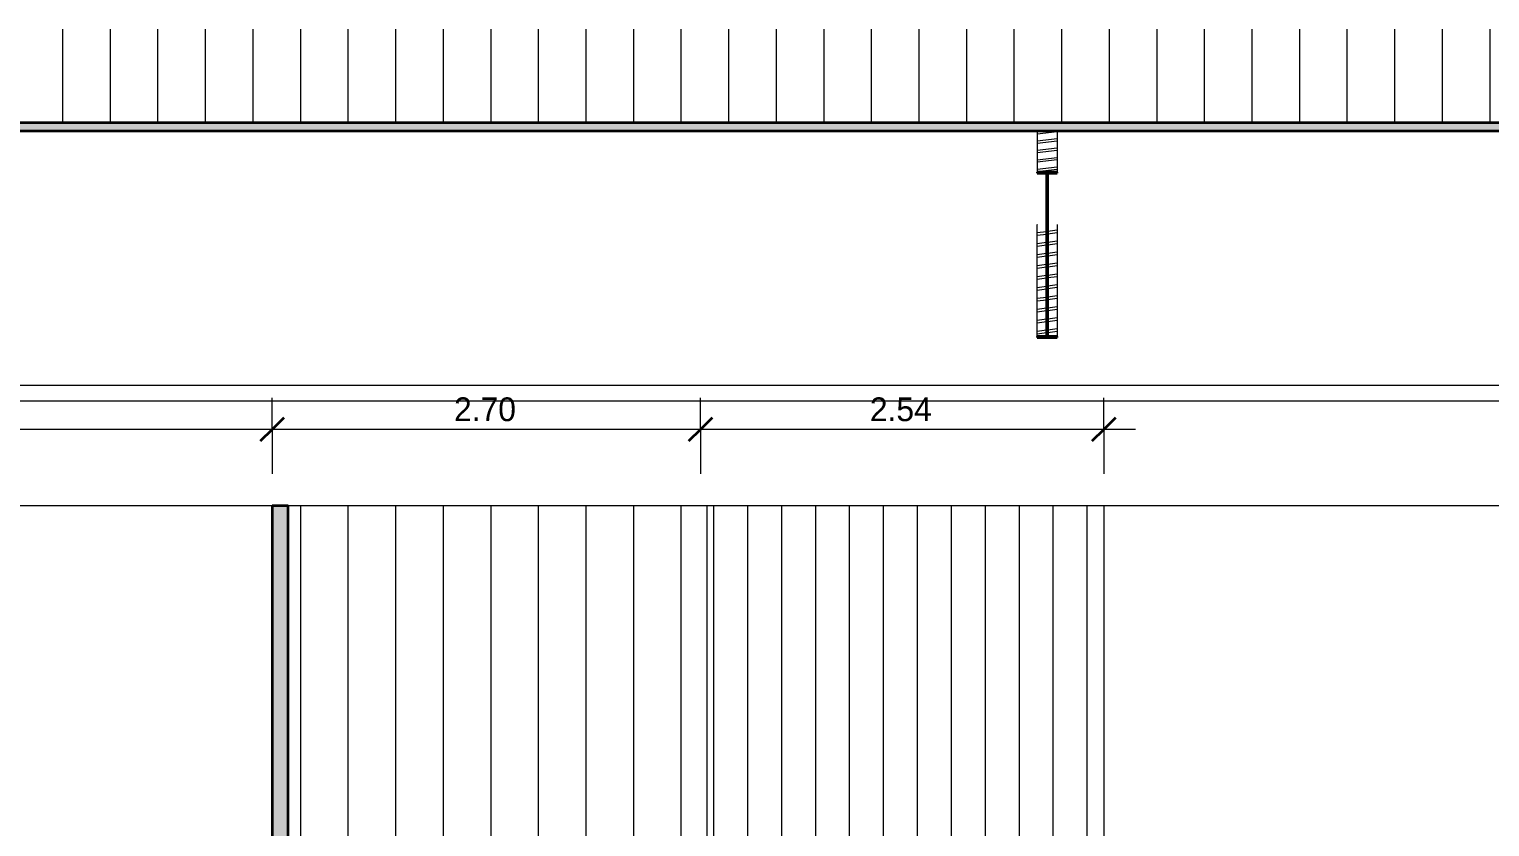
# Model space of a CAD drawing. Header units: centimetres. Extents: x -13467 to 3766, y -437 to 1921.
# Drawn here: x -10412 to -9491, y 599 to 1102 of the extents above; entities that cross this region are included whole.
import ezdxf

# ---------------------------------------------------------------- set-up
doc = ezdxf.new("R2010")
doc.units = ezdxf.units.CM
for name, color, linetype, lineweight in [('A-ANNO-DIMS', 7, 'Continuous', 9), ('A-ANNO-DIMS-100', 7, 'Continuous', 9), ('A-CLNG', 7, 'Continuous', 9), ('A-ROOF', 7, 'Continuous', 9), ('A-ROOF-PATT', 7, 'Continuous', 35), ('A-WALL-PATT', 7, 'Continuous', 35), ('E-CABL-TRAY', 7, 'Continuous', 9), ('I-WALL', 7, 'Continuous', 9), ('S-BEAM', 7, 'Continuous', 9)]:
    doc.layers.add(name, color=color, linetype=linetype, lineweight=lineweight)
doc.styles.add('Century Gothic_1', font='GOTHIC.TTF', dxfattribs={"height": 15})
doc.dimstyles.new('FCA_N_Cotas_E100', dxfattribs={"dimscale": 30.48, "dimtxt": 15.662524, "dimasz": 0.492126, "dimexe": 0.656168, "dimexo": 0.656168, "dimgap": 0.032808, "dimtad": 1, "dimlfac": 0.01, "dimrnd": 0.01, "dimzin": 0, "dimdsep": 46, "dimtxsty": 'Century Gothic_1', "dimblk1": 'OBLIQUE', "dimblk2": 'OBLIQUE', "dimsah": 1, "dimcen": 0.09, "dimdle": 0.656168, "dimazin": 2, "dimtfac": 1, "dimtdec": 4, "dimtix": 1, "dimtmove": 0, "dimatfit": 3, "dimfxl": 1, "dimtvp": 1, "dimtolj": 1, "dimtzin": 0, "dimarcsym": 2})
pattern_1 = [(7.821, (-5050.647, 904.544), (23.282464, 10.105246), []), (7.821, (-5050.647, 909.777), (23.282464, 10.105246), [])]

# ---------------------------------------------------------------- blocks, each defined once
blk = doc.blocks.new('PQ_RVR_EST-01_ZZ_ZZ_MO_T_A_rvt-1-Sección 1-1')
at = {"layer": 'S-BEAM', "true_color": 0xc0c0c0}
h = blk.add_hatch(dxfattribs=at)
h.set_pattern_fill('FP_17', color=9, style=0, pattern_type=2)
h.set_pattern_definition([(6.723, (-5050.647, 1007.839), (23.766484, 8.729354), []), (6.723, (-5050.647, 1012.33), (23.766484, 8.729354), [])])
h.paths.add_polyline_path([(-9776.13, 1012.01), (-9763.63, 1012.01), (-9763.63, 1038.09), (-9776.13, 1038.09)])
h = blk.add_hatch(dxfattribs=at)
h.set_pattern_fill('FP_6', color=9, style=0, pattern_type=2)
h.set_pattern_definition([(45, (-5050.647, 712), (-25.14472, 25.14472), []), (45, (-5050.647, 750.1), (-25.14472, 25.14472), [])])
h.paths.add_polyline_path([(-9763.63, 907.66), (-9763.63, 908.25), (-9769.53, 908.25), (-9769.53, 1011.42), (-9763.63, 1011.42), (-9763.63, 1012.01), (-9776.13, 1012.01), (-9776.13, 1011.42), (-9770.24, 1011.42), (-9770.24, 908.25), (-9776.13, 908.25), (-9776.13, 907.66)])
h = blk.add_hatch(dxfattribs=at)
h.set_pattern_fill('FP_18', color=9, style=0, pattern_type=2)
h.set_pattern_definition(pattern_1)
h.paths.add_polyline_path([(-9770.24, 908.25), (-9770.24, 979.09), (-9776.13, 979.09), (-9776.13, 908.25)])
h = blk.add_hatch(dxfattribs=at)
h.set_pattern_fill('FP_18', color=9, style=0, pattern_type=2)
h.set_pattern_definition(pattern_1)
h.paths.add_polyline_path([(-9763.63, 908.25), (-9763.63, 979.09), (-9769.53, 979.09), (-9769.53, 908.25)])
at = {"layer": 'S-BEAM'}
for p, q in [((-9776.13, 1038.09), (-9776.13, 1012.01)), ((-9763.63, 1038.09), (-9763.63, 1012.01)), ((-9776.13, 908.25), (-9776.13, 979.09)), ((-9763.63, 979.09), (-9763.63, 908.25))]:
    blk.add_line(p, q, dxfattribs=at)
at = {"layer": 'S-BEAM', "lineweight": 35}
for p, q in [((-9763.63, 1012.01), (-9776.13, 1012.01)), ((-9776.13, 1012.01), (-9776.13, 1011.42)), ((-9776.13, 1011.42), (-9770.24, 1011.42)), ((-9770.24, 1011.42), (-9770.24, 908.25)), ((-9769.53, 908.25), (-9769.53, 1011.42)), ((-9769.53, 1011.42), (-9763.63, 1011.42)), ((-9763.63, 1011.42), (-9763.63, 1012.01)), ((-9770.24, 908.25), (-9776.13, 908.25)), ((-9776.13, 908.25), (-9776.13, 907.66)), ((-9776.13, 907.66), (-9763.63, 907.66)), ((-9763.63, 908.25), (-9769.53, 908.25)), ((-9763.63, 907.66), (-9763.63, 908.25))]:
    blk.add_line(p, q, dxfattribs=at)
blk = doc.blocks.new('PQ_RVR_MEP-01_ZZ_ZZ_MO_T_A_rvt-1-Sección 1-1')
at = {"layer": 'E-CABL-TRAY'}
for p, q in [((-6260.94, 877.4), (-11166.49, 877.4)), ((-6260.94, 867.4), (-11166.49, 867.4))]:
    blk.add_line(p, q, dxfattribs=at)
blk = doc.blocks.new('DIMBLOCK19-Sección 1-1')
at = {"layer": 'A-ANNO-DIMS-100'}
for p, q in [((-9988.52, 849.65), (-9988.52, 869.65)), ((-9734.13, 849.65), (-9734.13, 869.65)), ((-9714.13, 849.65), (-9988.52, 849.65)), ((-9988.52, 849.65), (-9988.52, 821.54)), ((-9734.13, 849.65), (-9734.13, 821.54))]:
    blk.add_line(p, q, dxfattribs=at)
at = {"layer": 'A-ANNO-DIMS-100', "lineweight": 35}
for p, q in [((-9988.52, 849.65), (-9981.02, 857.15)), ((-9734.13, 849.65), (-9726.63, 857.15)), ((-9988.52, 849.65), (-9996.02, 842.15)), ((-9734.13, 849.65), (-9741.63, 842.15))]:
    blk.add_line(p, q, dxfattribs=at)
at = {"layer": 'A-ANNO-DIMS-100', "color": 0, "insert": (-9881.71, 869.88), "char_height": 15, "width": 48.9267, "attachment_point": 1, "line_spacing_factor": 0.984502, "style": 'Century Gothic_1'}
blk.add_mtext('2.54', dxfattribs=at)
blk = doc.blocks.new('_Oblique')
at = {"color": 0, "linetype": 'ByBlock', "lineweight": -2}
blk.add_line((-0.5, -0.5), (0.5, 0.5), dxfattribs=at)
blk = doc.blocks.new('DIMBLOCK20-Sección 1-1')
at = {"layer": 'A-ANNO-DIMS-100'}
for p, q in [((-10258.59, 849.65), (-10258.59, 869.65)), ((-9988.52, 849.65), (-9988.52, 869.65)), ((-9988.52, 849.65), (-10258.59, 849.65)), ((-10258.59, 849.65), (-10258.59, 821.54)), ((-9988.52, 849.65), (-9988.52, 821.54))]:
    blk.add_line(p, q, dxfattribs=at)
at = {"layer": 'A-ANNO-DIMS-100', "lineweight": 35}
for p, q in [((-10258.59, 849.65), (-10251.09, 857.15)), ((-9988.52, 849.65), (-9981.02, 857.15)), ((-10258.59, 849.65), (-10266.09, 842.15)), ((-9988.52, 849.65), (-9996.02, 842.15))]:
    blk.add_line(p, q, dxfattribs=at)
at = {"layer": 'A-ANNO-DIMS-100', "color": 0, "insert": (-10143.94, 869.88), "char_height": 15, "width": 48.9267, "attachment_point": 1, "line_spacing_factor": 0.984502, "style": 'Century Gothic_1'}
blk.add_mtext('2.70', dxfattribs=at)
blk = doc.blocks.new('DIMBLOCK21-Sección 1-1')
at = {"layer": 'A-ANNO-DIMS-100'}
for p, q in [((-11171.49, 849.65), (-11171.49, 869.65)), ((-10258.59, 849.65), (-10258.59, 869.65)), ((-10258.59, 849.65), (-11191.49, 849.65)), ((-11171.49, 849.65), (-11171.49, 834.41)), ((-10258.59, 849.65), (-10258.59, 821.54))]:
    blk.add_line(p, q, dxfattribs=at)
at = {"layer": 'A-ANNO-DIMS-100', "lineweight": 35}
for p, q in [((-11171.49, 849.65), (-11163.99, 857.15)), ((-10258.59, 849.65), (-10251.09, 857.15)), ((-11171.49, 849.65), (-11178.99, 842.15)), ((-10258.59, 849.65), (-10266.09, 842.15))]:
    blk.add_line(p, q, dxfattribs=at)
at = {"layer": 'A-ANNO-DIMS-100', "color": 0, "insert": (-10735.43, 869.88), "char_height": 15, "width": 48.9267, "attachment_point": 1, "line_spacing_factor": 0.984502, "style": 'Century Gothic_1'}
blk.add_mtext('9.13', dxfattribs=at)

msp = doc.modelspace()

# ---------------------------------------------------------------- hatches: boundary and pattern name
at = {"layer": 'A-ROOF-PATT', "lineweight": 9, "true_color": 0xc0c0c0}
h = msp.add_hatch(dxfattribs=at)
h.set_pattern_fill('FP_1', color=9, style=0, pattern_type=2)
h.set_pattern_definition([(90, (-5050.647, 1038.75), (-30, 2e-15), [])])
h.paths.add_polyline_path([(-8817.79, 1043.125), (-6260.942, 1043.125), (-6260.942, 1102.241), (-12499.395, 1102.241), (-12499.395, 1043.125), (-9257.112, 1043.125)])
at = {"layer": 'A-ROOF-PATT', "lineweight": 9, "true_color": 0x9a9a9a}
msp.add_hatch(color=253, dxfattribs=at).paths.add_polyline_path([(-6260.942, 1038.091), (-6260.942, 1043.125), (-12499.395, 1043.125), (-12499.395, 1038.091), (-6401.519, 1038.091)])
at = {"layer": 'A-WALL-PATT', "lineweight": 9, "true_color": 0x9a9a9a}
msp.add_hatch(color=253, dxfattribs=at).paths.add_polyline_path([(-10258.594, 94), (-10248.594, 94), (-10248.594, 801.545), (-10258.594, 801.545), (-10258.594, 153.656)])
at = {"layer": 'A-WALL-PATT', "lineweight": 9, "true_color": 0x808080}
h = msp.add_hatch(dxfattribs=at)
h.set_pattern_fill('FP_3', color=8, style=0, pattern_type=2)
h.set_pattern_definition([(90, (-5050.647, 712), (-30, 2e-15), [])])
h.paths.add_polyline_path([(-10248.594, 134), (-10138.891, 134), (-10138.891, 139.833), (-10153.091, 139.833), (-10154.385, 140.003), (-10155.591, 140.502), (-10156.627, 141.297), (-10157.421, 142.333), (-10157.921, 143.538), (-10158.091, 144.833), (-10157.921, 146.127), (-10157.421, 147.333), (-10156.627, 148.368), (-10155.591, 149.163), (-10154.385, 149.662), (-10153.091, 149.833), (-10149.191, 149.833), (-10149.191, 159.833), (-10129.153, 159.833), (-10129.153, 170.176), (-10129.315, 170.176), (-10129.315, 168.375), (-10132.365, 168.375), (-10132.365, 200.917), (-10028.665, 200.917), (-10028.665, 191.57), (-10026.472, 191.511), (-10026.472, 177.664), (-10028.665, 177.664), (-10028.665, 174.129), (-9998.704, 183.122), (-9998.704, 801.545), (-10248.594, 801.545), (-10248.594, 153.656)])
h.paths.add_polyline_path([(-9998.704, 134), (-9998.704, 163.122), (-10033.627, 152.639), (-10033.627, 134), (-10025.925, 134)])
h.paths.add_polyline_path([(-10038.507, 134), (-10038.507, 151.174), (-10074.191, 140.463), (-10074.191, 134), (-10039.654, 134)])
h.paths.add_polyline_path([(-10129.153, 134), (-10129.153, 139.833), (-10133.891, 139.833), (-10133.891, 134)])
h.paths.add_polyline_path([(-10079.191, 134), (-10079.191, 139.833), (-10124.273, 139.833), (-10124.273, 134), (-10080.841, 134)])
h.paths.add_polyline_path([(-10108.298, 159.833), (-10076.291, 159.833), (-10041.835, 170.176), (-10124.273, 170.176), (-10124.273, 159.833)])
h = msp.add_hatch(dxfattribs=at)
h.set_pattern_fill('FP_2', color=8, style=0, pattern_type=2)
h.set_pattern_definition([(90, (-7561.21, 712), (-21.406, 1e-15), [])])
h.paths.add_polyline_path([(-9964.062, 134), (-9870.391, 134), (-9870.391, 201.639), (-9984.431, 167.407), (-9984.431, 134), (-9980.342, 134)])
h.paths.add_polyline_path([(-9744.102, 134), (-9744.102, 239.548), (-9865.391, 203.14), (-9865.391, 134)])
h.paths.add_polyline_path([(-9984.431, 187.407), (-9744.102, 259.548), (-9744.102, 801.545), (-9984.431, 801.545), (-9984.431, 187.548)])
h.paths.add_polyline_path([(-9879.789, 271.5), (-9881.111, 271.585), (-9881.541, 271.835), (-9881.91, 272.232), (-9882.194, 272.75), (-9882.372, 273.353), (-9882.433, 274), (-9882.372, 274.647), (-9882.194, 275.25), (-9881.91, 275.768), (-9881.541, 276.165), (-9881.111, 276.415), (-9880.159, 276.5), (-9878.436, 276.415), (-9878.005, 276.165), (-9877.636, 275.768), (-9877.352, 275.25), (-9877.174, 274.647), (-9877.113, 274), (-9877.174, 273.353), (-9877.352, 272.75), (-9877.636, 272.232), (-9878.005, 271.835), (-9878.436, 271.585), (-9879.212, 271.5)])

# ---------------------------------------------------------------- linework, layer by layer
at = {"layer": 'A-CLNG', "color": 8, "lineweight": 18, "true_color": 0x808080}
msp.add_line((-6260.942, 801.545), (-11171.543, 801.545), dxfattribs=at)
at = {"layer": 'A-ROOF', "lineweight": 35}
for p, q in [((-6260.942, 1043.125), (-12499.395, 1043.125)), ((-12479.826, 1038.091), (-6260.942, 1038.091))]:
    msp.add_line(p, q, dxfattribs=at)
at = {"layer": 'I-WALL', "lineweight": 35}
for p, q in [((-10258.594, 801.545), (-10258.594, 94)), ((-10248.594, 801.545), (-10258.594, 801.545)), ((-10248.594, 94), (-10248.594, 801.545))]:
    msp.add_line(p, q, dxfattribs=at)
at = {"layer": 'I-WALL'}
for p, q in [((-9984.431, 801.545), (-9984.431, 187.407)), ((-9734.13, 801.545), (-9734.13, 262.542))]:
    msp.add_line(p, q, dxfattribs=at)

# ---------------------------------------------------------------- block references
at = {"lineweight": 5}
for name in ['PQ_RVR_EST-01_ZZ_ZZ_MO_T_A_rvt-1-Sección 1-1', 'PQ_RVR_MEP-01_ZZ_ZZ_MO_T_A_rvt-1-Sección 1-1']:
    msp.add_blockref(name, (0, 0), dxfattribs=at)

# ---------------------------------------------------------------- dimensions: what is measured, and where the dimension line sits
at = {"layer": 'A-ANNO-DIMS'}
for base, p1, p2, override, picture, middle in [((-11171.493, 849.649), (-10258.594, 801.545), (-11171.493, 814.414), {"dimpost": '<>', "dimfxl": 912.990026}, 'DIMBLOCK21-Sección 1-1', (-10715.043, 858.526)), ((-10258.594, 849.649), (-9988.52, 801.545), (-10258.594, 801.545), {"dimpost": '<>', "dimfxl": 270.073894}, 'DIMBLOCK20-Sección 1-1', (-10123.557, 858.526)), ((-9988.52, 849.649), (-9734.13, 801.545), (-9988.52, 801.545), {"dimpost": '<>', "dimfxl": 254.389279}, 'DIMBLOCK19-Sección 1-1', (-9861.325, 858.526))]:
    dim = msp.add_linear_dim(base=base, p1=p1, p2=p2, dimstyle='FCA_N_Cotas_E100', override=override, dxfattribs=at)
    dim.commit()
    dim.dimension.update_dxf_attribs({"geometry": picture, "text_midpoint": middle})

doc.saveas('drawing.dxf')
